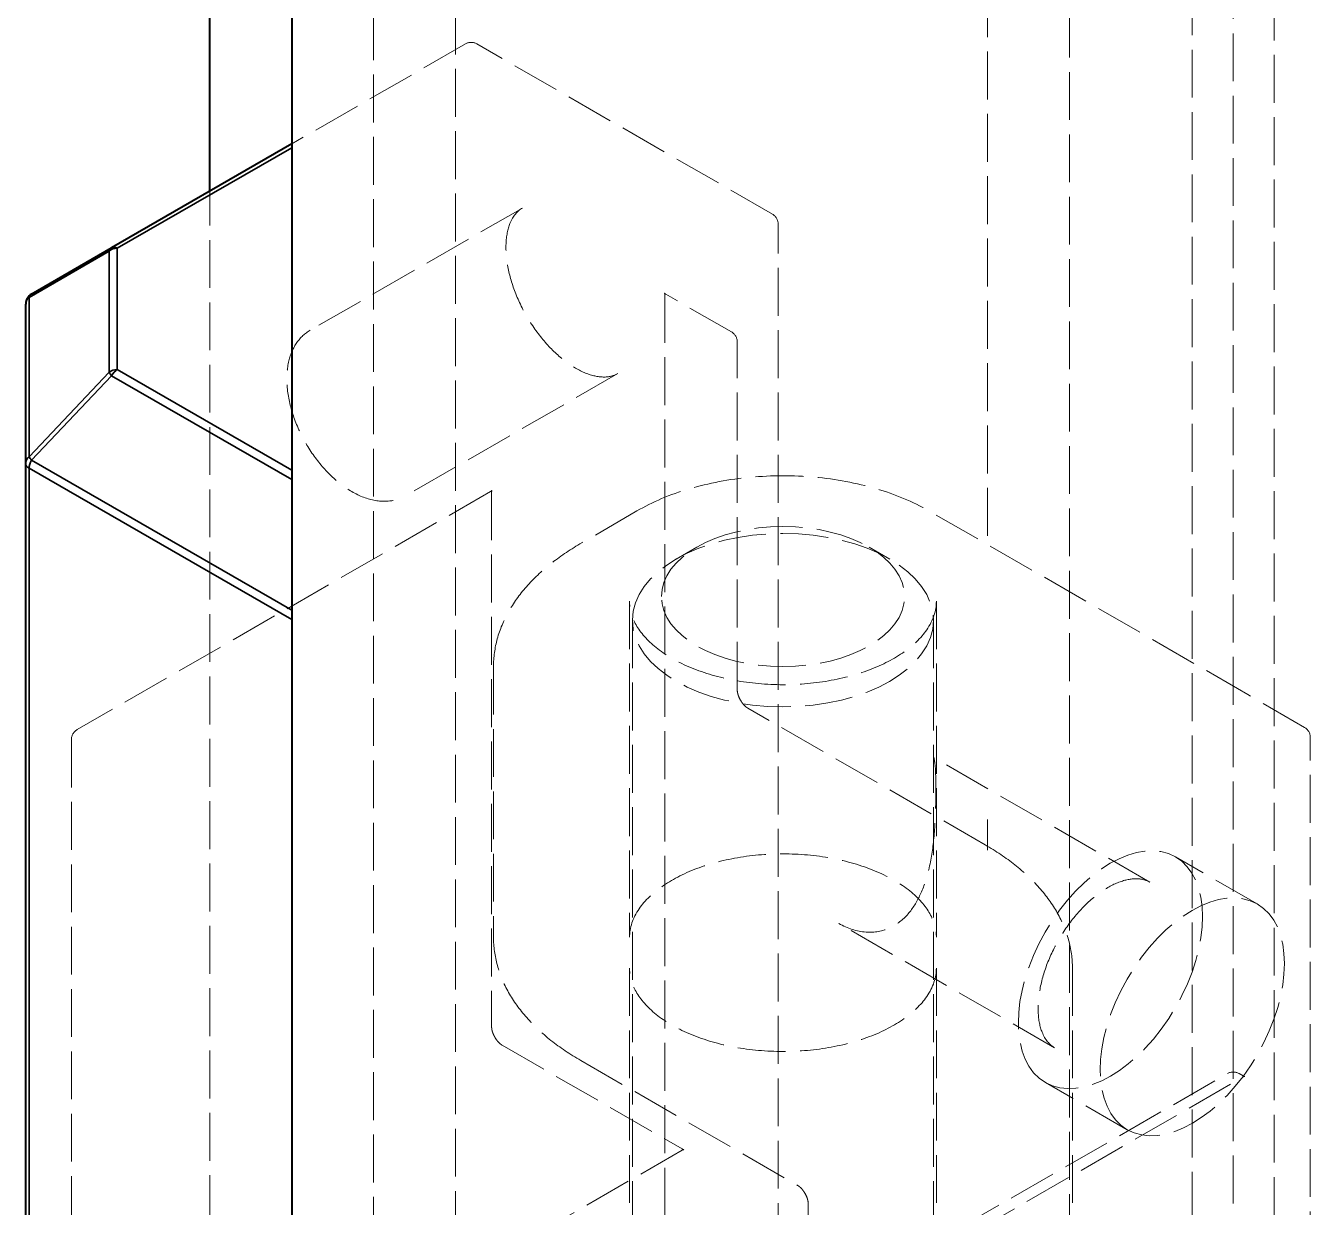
# Model space of a CAD drawing. Header units: millimetres. Extents: x 0 to 2378, y 0 to 1682.
# Drawn here: x 2101.5 to 2110.38, y 1462.01 to 1470.17 of the extents above; entities that cross this region are included whole.
import ezdxf

# ---------------------------------------------------------------- set-up
doc = ezdxf.new("R2010")
doc.units = ezdxf.units.MM
doc.header["$LTSCALE"] = 2
doc.linetypes.add('DASHED', pattern=[0.2067, 0.1654, -0.0413])
for name, color, linetype, lineweight, true_color in [('가려진 것(ISO)', 2, 'DASHED', 18, 0xffff00), ('가시적인 것(ISO)', 3, 'Continuous', 40, 0x00ff00), ('가시적인 좁은 것(ISO)', 3, 'Continuous', 35, 0x00ff00)]:
    doc.layers.add(name, color=color, linetype=linetype, lineweight=lineweight, true_color=true_color)

msp = doc.modelspace()

# ---------------------------------------------------------------- linework, layer by layer
at = {"layer": '가려진 것(ISO)'}
for p, q in [((2109.8483, 1539.4777), (2109.8483, 1413.9012)), ((2110.1312, 1414.0666), (2110.1312, 1538.6608)), ((2103.9086, 1410.4833), (2103.9086, 1535.0775)), ((2108.7169, 1416.5325), (2108.7169, 1529.354)), ((2104.4743, 1514.6767), (2104.4743, 1447.3108)), ((2109.5655, 1461.9204), (2109.5655, 1507.468)), ((2108.1513, 1506.1805), (2108.1513, 1466.557)), ((2104.5427, 1470.0457), (2103.3429, 1469.3548)), ((2106.6638, 1468.8702), (2104.6225, 1470.0457)), ((2102.7772, 1457.5899), (2102.7772, 1469.0291)), ((2104.9369, 1468.912), (2103.4698, 1468.0671)), ((2106.7039, 1459.1211), (2106.7039, 1468.8009)), ((2105.9217, 1468.3122), (2105.9217, 1458.6325)), ((2106.381, 1468.0558), (2105.9284, 1468.3164)), ((2106.4211, 1465.5829), (2106.4211, 1467.9865)), ((2105.5956, 1467.7681), (2104.1286, 1466.9233)), ((2104.7172, 1466.953), (2101.8605, 1465.3079)), ((2104.724, 1466.9488), (2104.724, 1463.2535)), ((2105.7267, 1466.8185), (2105.334, 1466.5906)), ((2109.9497, 1465.5503), (2107.7435, 1466.8207)), ((2106.1408, 1466.5683), (2105.9988, 1466.4859)), ((2107.3333, 1466.5683), (2107.4753, 1466.4859)), ((2105.677, 1466.1948), (2105.677, 1463.873)), ((2107.797, 1466.1948), (2107.797, 1463.873)), ((2105.697, 1466.064), (2105.697, 1456.6459)), ((2107.777, 1466.064), (2107.777, 1456.6459)), ((2104.737, 1465.7426), (2104.737, 1463.873)), ((2110.341, 1465.3232), (2109.9499, 1465.5502)), ((2108.1346, 1464.5116), (2106.4941, 1465.4563)), ((2101.8204, 1465.2386), (2101.8204, 1461.5433)), ((2110.3809, 1456.4787), (2110.3809, 1465.254)), ((2109.2726, 1464.2537), (2107.783, 1465.1114)), ((2108.1513, 1464.6874), (2108.1513, 1464.4748)), ((2110.0146, 1464.1033), (2109.4489, 1464.4291)), ((2108.6139, 1463.1098), (2107.1243, 1463.9675)), ((2105.677, 1463.6604), (2105.677, 1459.0495)), ((2107.797, 1463.6604), (2107.797, 1459.0495)), ((2108.737, 1463.6604), (2108.737, 1459.0495)), ((2104.7971, 1463.1269), (2106.0416, 1462.4102)), ((2105.3395, 1463.0219), (2106.8385, 1462.1586)), ((2107.9416, 1461.8563), (2109.8084, 1462.9313)), ((2109.9165, 1462.9151), (2109.8882, 1462.9313)), ((2108.0498, 1461.8322), (2109.9165, 1462.9072)), ((2109.1163, 1462.5434), (2108.5507, 1462.8692)), ((2106.0416, 1462.4024), (2103.1849, 1460.7573)), ((2106.9116, 1462.032), (2106.9116, 1457.2575))]:
    msp.add_line(p, q, dxfattribs=at)
for centre, start, end in [((2104.5826, 1469.9764), 60.06401, 119.93599), ((2106.6239, 1468.8009), 0, 60.06401), ((2106.3411, 1467.9865), 0, 60.06401), ((2109.9097, 1465.481), 59.87236, 60.06401), ((2110.3009, 1465.254), 0, 59.87236), ((2101.9004, 1465.2386), 119.93599, 180), ((2109.8483, 1462.862), 60.06401, 119.93599)]:
    msp.add_arc(centre, 0.08, start, end, dxfattribs=at)
for centre, major_axis, ratio in [((2106.737, 1466.064), (-1.04, 0), 0.575862), ((2106.737, 1466.2275), (-0.84, 0), 0.575862), ((2108.9998, 1463.6491), (-0.4491, -0.7799), 0.578093), ((2109.5655, 1463.3234), (-0.4491, -0.7799), 0.578093)]:
    msp.add_ellipse(centre, major_axis=major_axis, ratio=ratio, dxfattribs=at)
for points, knots in [([(2104.9369, 1468.912), (2104.9011, 1468.8914), (2104.8715, 1468.8572), (2104.8354, 1468.7669), (2104.8256, 1468.7194), (2104.8214, 1468.6133), (2104.8263, 1468.5555), (2104.8505, 1468.4337), (2104.8701, 1468.3697), (2104.9224, 1468.2423), (2104.9554, 1468.1789), (2105.0314, 1468.06), (2105.0743, 1468.0045), (2105.1652, 1467.9075), (2105.2131, 1467.866), (2105.3075, 1467.8009), (2105.3541, 1467.7771), (2105.4406, 1467.7479), (2105.4803, 1467.7425), (2105.5457, 1467.7466), (2105.5723, 1467.7547), (2105.5956, 1467.7681)], [2.354261, 2.354261, 2.354261, 2.354261, 2.782271, 2.782271, 3.096627, 3.096627, 3.396229, 3.396229, 3.698707, 3.698707, 4.004237, 4.004237, 4.310409, 4.310409, 4.614583, 4.614583, 4.915061, 4.915061, 5.217374, 5.217374, 5.495853, 5.495853, 5.495853, 5.495853]), ([(2105.9284, 1468.3164), (2105.9257, 1468.318), (2105.9235, 1468.3195), (2105.9203, 1468.322), (2105.9194, 1468.323), (2105.9186, 1468.3239), (2105.9187, 1468.3238), (2105.9196, 1468.3224), (2105.9202, 1468.321), (2105.9213, 1468.3171), (2105.9217, 1468.3147), (2105.9217, 1468.3122)], [1.5707963, 1.5707963, 1.5707963, 1.5707963, 1.727876, 1.727876, 1.8849556, 1.8849556, 2.0420352, 2.0420352, 2.1991149, 2.1991149, 2.3561945, 2.3561945, 2.3561945, 2.3561945]), ([(2103.4698, 1468.0671), (2103.4341, 1468.0465), (2103.4032, 1468.0177), (2103.3528, 1467.9463), (2103.3344, 1467.9029), (2103.3101, 1467.8024), (2103.3064, 1467.744), (2103.3155, 1467.62), (2103.3289, 1467.5542), (2103.3709, 1467.4235), (2103.3994, 1467.3587), (2103.4685, 1467.236), (2103.5089, 1467.1781), (2103.5984, 1467.0743), (2103.6475, 1467.0284), (2103.7507, 1466.9533), (2103.8049, 1466.9242), (2103.9131, 1466.8886), (2103.9674, 1466.8815), (2104.0581, 1466.8922), (2104.0953, 1466.9041), (2104.1286, 1466.9233)], [2.354261, 2.354261, 2.354261, 2.354261, 2.615761, 2.615761, 2.901532, 2.901532, 3.229153, 3.229153, 3.569914, 3.569914, 3.908034, 3.908034, 4.24436, 4.24436, 4.582155, 4.582155, 4.922883, 4.922883, 5.252898, 5.252898, 5.495853, 5.495853, 5.495853, 5.495853]), ([(2105.7267, 1466.8185), (2105.834, 1466.8808), (2105.957, 1466.9324), (2106.2231, 1467.0111), (2106.3662, 1467.0381), (2106.6593, 1467.0652), (2106.8093, 1467.0654), (2107.1026, 1467.0389), (2107.2459, 1467.0122), (2107.5124, 1466.9342), (2107.6357, 1466.8828), (2107.7435, 1466.8207)], [1.566943, 1.566943, 1.566943, 1.566943, 1.881873, 1.881873, 2.196803, 2.196803, 2.511733, 2.511733, 2.826663, 2.826663, 3.141593, 3.141593, 3.141593, 3.141593]), ([(2104.7172, 1466.953), (2104.7193, 1466.9542), (2104.7212, 1466.9557), (2104.7239, 1466.9585), (2104.7248, 1466.9597), (2104.7256, 1466.9611), (2104.7256, 1466.9612), (2104.7252, 1466.96), (2104.7248, 1466.9587), (2104.7242, 1466.9547), (2104.724, 1466.952), (2104.724, 1466.9488)], [2.3542608, 2.3542608, 2.3542608, 2.3542608, 2.5117272, 2.5117272, 2.6691935, 2.6691935, 2.8266599, 2.8266599, 2.9841263, 2.9841263, 3.1415927, 3.1415927, 3.1415927, 3.1415927]), ([(2104.737, 1465.7426), (2104.737, 1465.8075), (2104.7459, 1465.8723), (2104.7807, 1465.9994), (2104.8066, 1466.0617), (2104.8741, 1466.1819), (2104.9156, 1466.2399), (2105.0128, 1466.3504), (2105.0685, 1466.4029), (2105.1923, 1466.5017), (2105.2604, 1466.5479), (2105.334, 1466.5906)], [0.7853982, 0.7853982, 0.7853982, 0.7853982, 0.9417072, 0.9417072, 1.0980163, 1.0980163, 1.2543253, 1.2543253, 1.4106344, 1.4106344, 1.5669434, 1.5669434, 1.5669434, 1.5669434]), ([(2107.797, 1466.1948), (2107.797, 1466.1293), (2107.7757, 1466.063), (2107.6914, 1465.9412), (2107.6348, 1465.8863), (2107.4933, 1465.7899), (2107.41, 1465.7481), (2107.2228, 1465.6803), (2107.1189, 1465.6545), (2106.901, 1465.6221), (2106.7868, 1465.6156), (2106.5605, 1465.6232), (2106.4484, 1465.6372), (2106.2385, 1465.684), (2106.1406, 1465.7166), (2105.9697, 1465.7961), (2105.8964, 1465.8427), (2105.7805, 1465.9437), (2105.7381, 1465.9979), (2105.6882, 1466.0998), (2105.677, 1466.1474), (2105.677, 1466.1948)], [3.926991, 3.926991, 3.926991, 3.926991, 4.306561, 4.306561, 4.629196, 4.629196, 4.93654, 4.93654, 5.245067, 5.245067, 5.555667, 5.555667, 5.866818, 5.866818, 6.176777, 6.176777, 6.484418, 6.484418, 6.793687, 6.793687, 7.068583, 7.068583, 7.068583, 7.068583]), ([(2106.4211, 1465.5829), (2106.4211, 1465.5787), (2106.4215, 1465.5734), (2106.4235, 1465.5613), (2106.4251, 1465.5543), (2106.43, 1465.5391), (2106.4334, 1465.5309), (2106.4414, 1465.5145), (2106.4462, 1465.5063), (2106.4567, 1465.491), (2106.4624, 1465.4839), (2106.4736, 1465.4719), (2106.4791, 1465.4669), (2106.4878, 1465.4602), (2106.4912, 1465.458), (2106.4941, 1465.4563)], [3.141593, 3.141593, 3.141593, 3.141593, 3.348571, 3.348571, 3.57224, 3.57224, 3.811409, 3.811409, 4.059391, 4.059391, 4.306964, 4.306964, 4.54447, 4.54447, 4.712389, 4.712389, 4.712389, 4.712389]), ([(2107.7935, 1464.9004), (2107.7935, 1464.9484), (2107.7928, 1464.9913), (2107.7893, 1465.0583), (2107.7862, 1465.0842), (2107.78, 1465.1111), (2107.7783, 1465.1144), (2107.7771, 1465.1165), (2107.7772, 1465.1163), (2107.7785, 1465.1148), (2107.7807, 1465.1128), (2107.7829, 1465.1115)], [0, 0, 0, 0, 0.0442924, 0.0442924, 0.0868679, 0.0868679, 0.1188838, 0.1188838, 0.1265481, 0.1265481, 0.1456117, 0.1456117, 0.1456117, 0.1456117]), ([(2107.1242, 1463.9676), (2107.1824, 1463.9341), (2107.2475, 1463.913), (2107.3686, 1463.9049), (2107.4264, 1463.9149), (2107.5235, 1463.9606), (2107.5655, 1463.9931), (2107.6342, 1464.0722), (2107.6627, 1464.1179), (2107.7106, 1464.2207), (2107.7299, 1464.2793), (2107.7614, 1464.41), (2107.7725, 1464.4842), (2107.7873, 1464.6368), (2107.7907, 1464.7175), (2107.7931, 1464.8294), (2107.7935, 1464.8664), (2107.7935, 1464.9004)], [0, 0, 0, 0, 0.0645983, 0.0645983, 0.1230277, 0.1230277, 0.1729338, 0.1729338, 0.2182366, 0.2182366, 0.26611, 0.26611, 0.3214685, 0.3214685, 0.3812138, 0.3812138, 0.4125639, 0.4125639, 0.4125639, 0.4125639]), ([(2105.677, 1463.873), (2105.677, 1463.9385), (2105.6983, 1464.0048), (2105.7827, 1464.1266), (2105.8393, 1464.1816), (2105.9808, 1464.2779), (2106.0641, 1464.3197), (2106.2513, 1464.3875), (2106.3551, 1464.4133), (2106.5731, 1464.4458), (2106.6873, 1464.4522), (2106.9136, 1464.4446), (2107.0257, 1464.4306), (2107.2356, 1464.3839), (2107.3335, 1464.3512), (2107.5044, 1464.2718), (2107.5776, 1464.2251), (2107.6936, 1464.1241), (2107.736, 1464.0699), (2107.7859, 1463.9681), (2107.797, 1463.9204), (2107.797, 1463.873)], [0.785398, 0.785398, 0.785398, 0.785398, 1.164968, 1.164968, 1.487604, 1.487604, 1.794948, 1.794948, 2.103474, 2.103474, 2.414075, 2.414075, 2.725225, 2.725225, 3.035185, 3.035185, 3.342826, 3.342826, 3.652094, 3.652094, 3.926991, 3.926991, 3.926991, 3.926991]), ([(2108.1346, 1464.5116), (2108.2088, 1464.4688), (2108.2776, 1464.4225), (2108.4025, 1464.3235), (2108.4586, 1464.2708), (2108.5567, 1464.16), (2108.5987, 1464.1018), (2108.6668, 1463.981), (2108.693, 1463.9185), (2108.7281, 1463.7907), (2108.737, 1463.7256), (2108.737, 1463.6604)], [4.712389, 4.712389, 4.712389, 4.712389, 4.8694686, 4.8694686, 5.0265482, 5.0265482, 5.1836279, 5.1836279, 5.3407075, 5.3407075, 5.4977871, 5.4977871, 5.4977871, 5.4977871]), ([(2108.6139, 1463.1098), (2108.5781, 1463.1304), (2108.5485, 1463.1645), (2108.5124, 1463.2548), (2108.5026, 1463.3023), (2108.4984, 1463.4085), (2108.5032, 1463.4663), (2108.5275, 1463.588), (2108.547, 1463.652), (2108.5994, 1463.7794), (2108.6324, 1463.8428), (2108.7083, 1463.9617), (2108.7513, 1464.0172), (2108.8422, 1464.1142), (2108.89, 1464.1558), (2108.9845, 1464.2209), (2109.031, 1464.2446), (2109.1176, 1464.2739), (2109.1573, 1464.2793), (2109.2227, 1464.2751), (2109.2493, 1464.2671), (2109.2726, 1464.2537)], [5.495853, 5.495853, 5.495853, 5.495853, 5.923863, 5.923863, 6.23822, 6.23822, 6.537822, 6.537822, 6.8403, 6.8403, 7.14583, 7.14583, 7.452001, 7.452001, 7.756176, 7.756176, 8.056654, 8.056654, 8.358967, 8.358967, 8.637446, 8.637446, 8.637446, 8.637446]), ([(2105.3395, 1463.0219), (2105.2652, 1463.0646), (2105.1965, 1463.1109), (2105.0716, 1463.2099), (2105.0154, 1463.2626), (2104.9173, 1463.3735), (2104.8754, 1463.4316), (2104.8073, 1463.5524), (2104.7811, 1463.615), (2104.746, 1463.7427), (2104.737, 1463.8078), (2104.737, 1463.873)], [0, 0, 0, 0, 0.1570796, 0.1570796, 0.3141593, 0.3141593, 0.4712389, 0.4712389, 0.6283185, 0.6283185, 0.7853982, 0.7853982, 0.7853982, 0.7853982]), ([(2107.797, 1463.6604), (2107.797, 1463.5949), (2107.7757, 1463.5286), (2107.6914, 1463.4068), (2107.6348, 1463.3519), (2107.4933, 1463.2555), (2107.41, 1463.2137), (2107.2228, 1463.1459), (2107.1189, 1463.1201), (2106.901, 1463.0877), (2106.7868, 1463.0812), (2106.5605, 1463.0888), (2106.4484, 1463.1028), (2106.2385, 1463.1496), (2106.1406, 1463.1822), (2105.9697, 1463.2617), (2105.8964, 1463.3084), (2105.7805, 1463.4093), (2105.7381, 1463.4635), (2105.6882, 1463.5654), (2105.677, 1463.613), (2105.677, 1463.6604)], [5.497787, 5.497787, 5.497787, 5.497787, 5.877357, 5.877357, 6.199993, 6.199993, 6.507337, 6.507337, 6.815863, 6.815863, 7.126464, 7.126464, 7.437614, 7.437614, 7.747574, 7.747574, 8.055215, 8.055215, 8.364483, 8.364483, 8.63938, 8.63938, 8.63938, 8.63938]), ([(2104.724, 1463.2535), (2104.724, 1463.2492), (2104.7244, 1463.244), (2104.7264, 1463.2319), (2104.7281, 1463.2249), (2104.733, 1463.2097), (2104.7363, 1463.2015), (2104.7444, 1463.1851), (2104.7492, 1463.1769), (2104.7596, 1463.1616), (2104.7653, 1463.1545), (2104.7765, 1463.1425), (2104.782, 1463.1375), (2104.7907, 1463.1308), (2104.7941, 1463.1286), (2104.7971, 1463.1269)], [3.141593, 3.141593, 3.141593, 3.141593, 3.348571, 3.348571, 3.57224, 3.57224, 3.811409, 3.811409, 4.059391, 4.059391, 4.306964, 4.306964, 4.54447, 4.54447, 4.712389, 4.712389, 4.712389, 4.712389]), ([(2109.9165, 1462.9072), (2109.9193, 1462.9088), (2109.9217, 1462.9099), (2109.9254, 1462.9114), (2109.9267, 1462.9117), (2109.9278, 1462.9119), (2109.9277, 1462.9119), (2109.9261, 1462.9119), (2109.9246, 1462.912), (2109.9208, 1462.913), (2109.9186, 1462.9139), (2109.9165, 1462.9151)], [1.5707963, 1.5707963, 1.5707963, 1.5707963, 1.7274892, 1.7274892, 1.8841821, 1.8841821, 2.040875, 2.040875, 2.1975679, 2.1975679, 2.3542608, 2.3542608, 2.3542608, 2.3542608]), ([(2106.0416, 1462.4102), (2106.0443, 1462.4086), (2106.0467, 1462.4075), (2106.0504, 1462.406), (2106.0517, 1462.4057), (2106.0529, 1462.4055), (2106.0528, 1462.4056), (2106.0512, 1462.4055), (2106.0497, 1462.4054), (2106.0459, 1462.4044), (2106.0437, 1462.4035), (2106.0416, 1462.4024)], [4.712389, 4.712389, 4.712389, 4.712389, 4.8690819, 4.8690819, 5.0257748, 5.0257748, 5.1824677, 5.1824677, 5.3391605, 5.3391605, 5.4958534, 5.4958534, 5.4958534, 5.4958534]), ([(2106.8385, 1462.1586), (2106.8422, 1462.1565), (2106.8465, 1462.1536), (2106.8559, 1462.1458), (2106.8611, 1462.1409), (2106.8718, 1462.1291), (2106.8772, 1462.1222), (2106.8874, 1462.107), (2106.8921, 1462.0987), (2106.9001, 1462.082), (2106.9034, 1462.0736), (2106.9083, 1462.0578), (2106.9099, 1462.0505), (2106.9113, 1462.0395), (2106.9116, 1462.0354), (2106.9116, 1462.032)], [1.570796, 1.570796, 1.570796, 1.570796, 1.777497, 1.777497, 2.000831, 2.000831, 2.239752, 2.239752, 2.487646, 2.487646, 2.735321, 2.735321, 2.973105, 2.973105, 3.141593, 3.141593, 3.141593, 3.141593])]:
    msp.add_open_spline(points, degree=3, knots=knots, dxfattribs=at)
for points in [[(2107.7829, 1465.1115), (2107.7829, 1465.1115), (2107.7829, 1465.1115), (2107.7829, 1465.1115)], [(2107.1242, 1463.9676), (2107.1242, 1463.9676), (2107.1242, 1463.9676), (2107.1243, 1463.9676)]]:
    msp.add_open_spline(points, degree=3, dxfattribs=at)
at = {"layer": '가시적인 것(ISO)'}
for p, q in [((2103.3429, 1515.3307), (2103.3429, 1446.6568)), ((2102.7772, 1469.0291), (2102.7772, 1505.9887)), ((2103.3429, 1469.3548), (2102.0977, 1468.6377)), ((2101.5444, 1468.3174), (2102.0975, 1468.6377)), ((2101.5045, 1467.1462), (2101.5045, 1468.2481)), ((2101.5045, 1458.3708), (2101.5045, 1467.1462))]:
    msp.add_line(p, q, dxfattribs=at)
for centre, start, end in [((2102.1376, 1468.5684), 119.93599, 120.07159), ((2101.5845, 1468.2481), 120.07159, 180)]:
    msp.add_arc(centre, 0.08, start, end, dxfattribs=at)
at = {"layer": '가시적인 좁은 것(ISO)'}
for p, q in [((2103.3429, 1469.3279), (2102.1376, 1468.6338)), ((2101.5279, 1468.2944), (2102.081, 1468.6147)), ((2102.081, 1468.6147), (2102.081, 1467.7766)), ((2102.1376, 1468.6338), (2102.1376, 1467.7957)), ((2101.5279, 1467.1924), (2101.5279, 1468.2944)), ((2101.5279, 1467.1924), (2102.081, 1467.7766)), ((2101.5445, 1467.1694), (2102.0976, 1467.7535)), ((2102.0976, 1467.7535), (2103.3429, 1467.0364)), ((2102.1376, 1467.7957), (2103.3429, 1467.1016)), ((2101.5279, 1467.1136), (2103.3429, 1466.0684)), ((2101.5279, 1458.3383), (2101.5279, 1467.1136)), ((2101.5445, 1467.1694), (2103.3429, 1466.1337))]:
    msp.add_line(p, q, dxfattribs=at)
for centre, major_axis, ratio, start_param, end_param in [((2102.1376, 1468.5684), (-0.0401, 0.0692), 0.620579, 0, 0.546016), ((2102.1376, 1468.5684), (-0.08, 0), 0.817547, 4.712389, 5.497787), ((2102.1376, 1468.5684), (-0.0399, 0.0693), 0.578093, 5.499721, 6.283185), ((2101.5845, 1468.2481), (-0.08, 0), 0.817547, 5.497787, 6.283185), ((2101.5845, 1468.2481), (-0.0401, 0.0692), 0.620579, 0, 0.546016), ((2102.1376, 1467.7303), (-0.08, 0), 0.817547, 4.712389, 5.497787), ((2102.1376, 1467.7303), (0.0581, -0.055), 0.160979, 3.566873, 4.114902), ((2102.1376, 1467.7303), (0.0399, 0.0693), 0.578093, 0.783464, 1.568863), ((2101.5845, 1467.1462), (-0.08, 0), 0.817547, 5.497787, 6.283185), ((2101.5845, 1467.1462), (0.0581, -0.055), 0.160979, 3.566873, 4.114902), ((2101.5845, 1467.1462), (-0.08, 0), 0.575862, 0, 0.785398), ((2101.5845, 1467.1462), (-0.0399, -0.0693), 0.578093, 4.710455, 5.495853)]:
    msp.add_ellipse(centre, major_axis=major_axis, ratio=ratio, start_param=start_param, end_param=end_param, dxfattribs=at)

doc.saveas('drawing.dxf')
